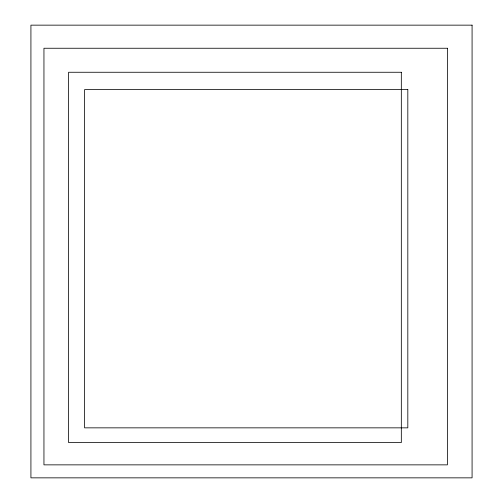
<?xml version="1.0" encoding="UTF-8"?>
<svg xmlns="http://www.w3.org/2000/svg" width="503" height="503" viewBox="0 0 503 503"><rect width="100%" height="100%" fill="white"/><g stroke="black" fill="none" stroke-linecap="round" stroke-linejoin="round"><path stroke-width="0.75" d="M472.078 25.15L30.922 25.15L30.922 477.85L472.078 477.85L472.078 25.15M447.406 48.25L43.95 48.25L43.95 464.86L447.406 464.86L447.406 48.25M401.325 72.262L68.584 72.262L68.584 442.565L401.325 442.565L401.325 72.262M407.82 89.609L84.579 89.609L84.579 427.846L407.82 427.846L407.82 89.609"/></g></svg>
